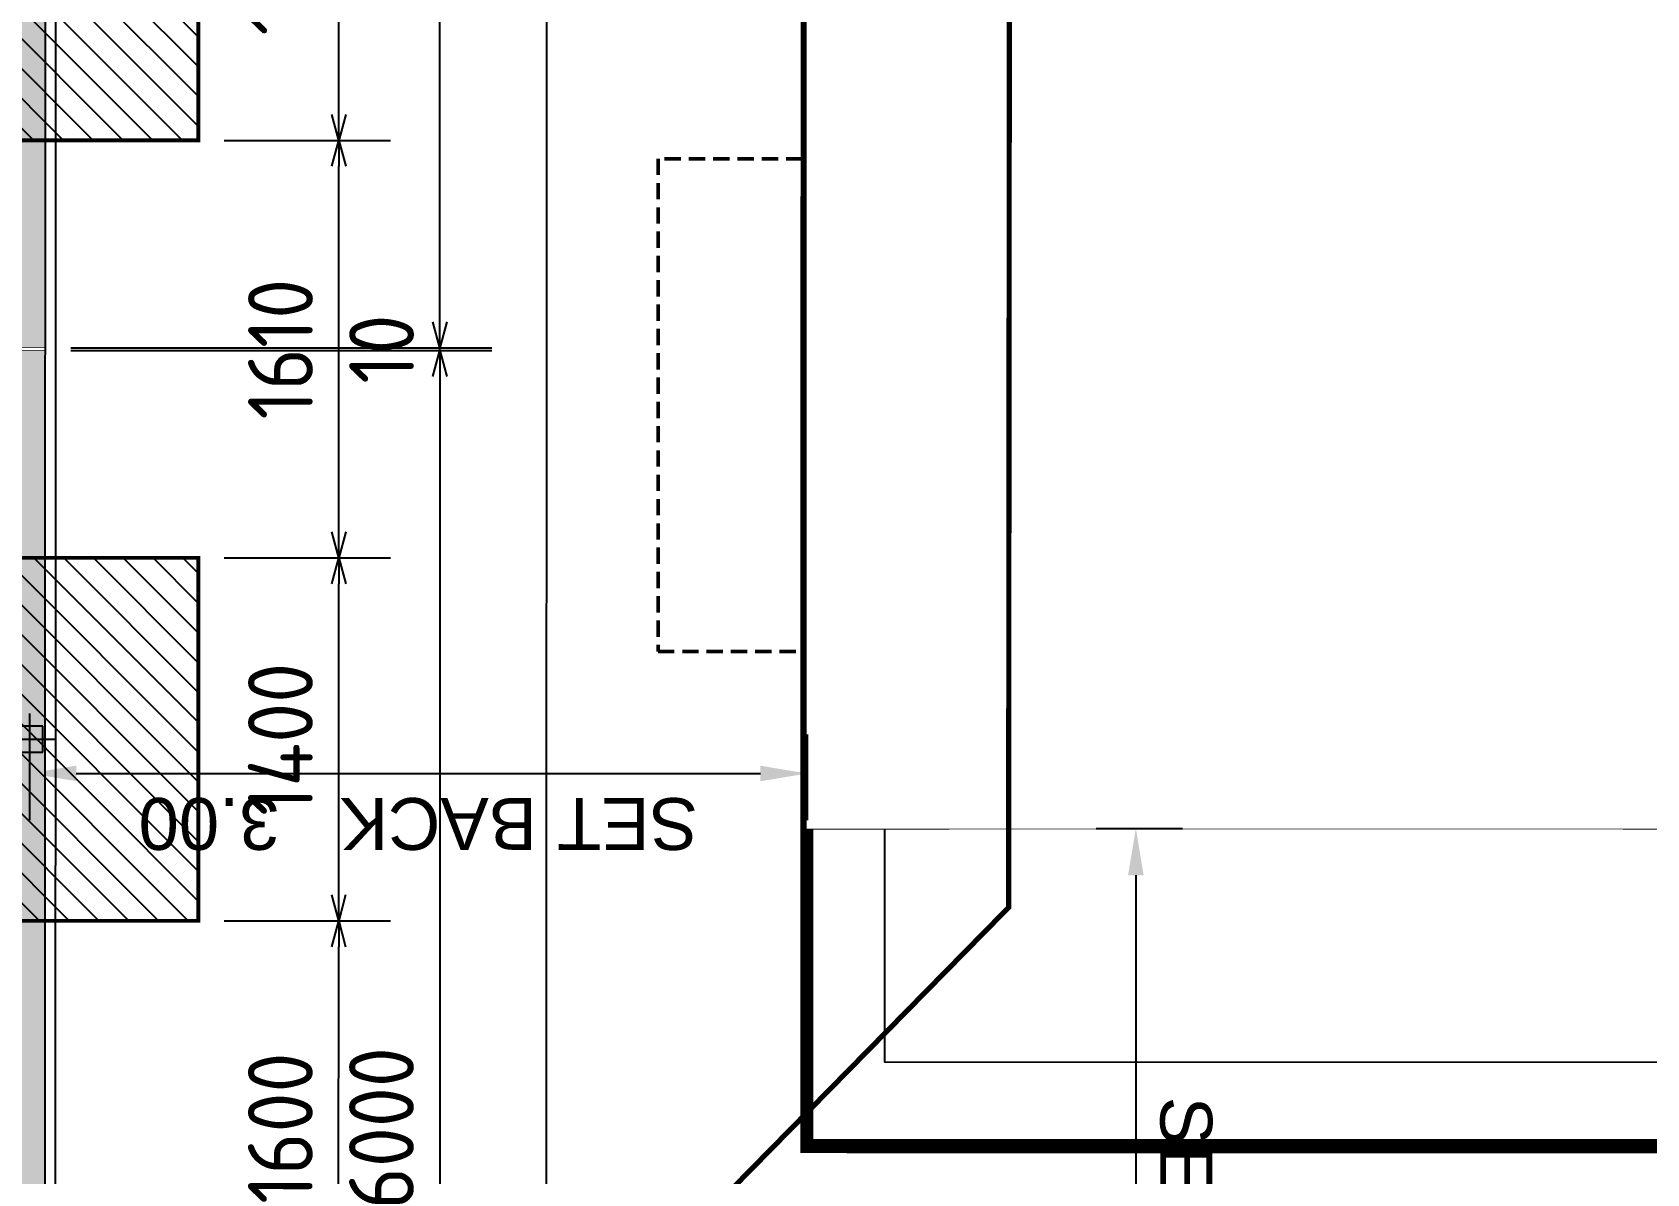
# Model space of a CAD drawing. Header units: centimetres. Extents: x -6122352 to 6876996, y -1694241 to 2592194.
# Drawn here: x 46747 to 52976, y -39262 to -34859 of the extents above; entities that cross this region are included whole.
import ezdxf
from ezdxf.xclip import XClip

# ---------------------------------------------------------------- set-up
doc = ezdxf.new("R2010")
doc.units = ezdxf.units.CM
doc.header["$MEASUREMENT"] = 0
doc.header["$XCLIPFRAME"] = 2
doc.header["$PDMODE"] = 66
doc.header["$PDSIZE"] = 100
for name, pattern in [('CENTER', [2, 1.25, -0.25, 0.25, -0.25]), ('DASHED2', [0.375, 0.25, -0.125]), ('XR-AR-END-SETTING OUT PLAN$0$23261-XR-AR-SI-GF$0$HIDDEN', [0.375, 0.25, -0.125])]:
    doc.linetypes.add(name, pattern=pattern)
doc.layers.get('Defpoints').update_dxf_attribs({"color": 255, "linetype": 'CENTER'})
for name, color, linetype in [('00-MI-DIM', 7, 'Continuous'), ('23585-XR-AR-BOUNDARY WALLS AND SETBACKS$0$setback', 7, 'XR-AR-END-SETTING OUT PLAN$0$23261-XR-AR-SI-GF$0$HIDDEN'), ('@MI-FOOTINGS', 7, 'Continuous'), ('@MI-REF LAYER', 7, 'Continuous'), ('@MI-TYPE-02', 6, 'Continuous'), ('B_TH_4', 7, 'Continuous'), ('XR-AR-END-SETTING OUT PLAN$0$23585-XR-AR-END-GROUND FLOOR$0$A-Flor-Strs', 1, 'Continuous')]:
    doc.layers.add(name, color=color, linetype=linetype)
doc.layers.add('08-Compound Wall-2', color=6, linetype='Continuous', lineweight=25, true_color=0xff00ff)
for name, color, linetype, lineweight in [('@ Foundations', 4, 'DASHED2', 50), ('A-ANNO-TEXT', 3, 'Continuous', 25), ('XR-AR-END-SETTING OUT PLAN$0$23585-XR-AR-END-GROUND FLOOR$0$A-GLAZ-SILL', 8, 'Continuous', 5), ('XR-AR-END-SETTING OUT PLAN$0$23585-XR-AR-END-GROUND FLOOR$0$A-GLAZ-WNDO', 232, 'Continuous', 9), ('XR-AR-END-SETTING OUT PLAN$0$23585-XR-AR-END-GROUND FLOOR$0$A-WALL', 7, 'Continuous', 30), ('XR-AR-END-SETTING OUT PLAN$0$23585-XR-AR-END-GROUND FLOOR$0$S-COLS', 51, 'Continuous', 40), ('XR-AR-END-SETTING OUT PLAN$0$23585-XR-AR-END-GROUND FLOOR$0$S-COLS-PATT', 8, 'Continuous', 5)]:
    doc.layers.add(name, color=color, linetype=linetype, lineweight=lineweight)
doc.styles.add('Schueco-BEMSTIL', font='isocpeur.ttf', dxfattribs={"width": 0.9})
doc.styles.get("Standard").update_dxf_attribs({"font": 'arial.ttf'})
doc.dimstyles.new('MI- JWC-TXT-2.5 MM', dxfattribs={"dimscale": 1.5, "dimtxt": 2.5, "dimasz": 1, "dimexe": 2, "dimexo": 1, "dimgap": 1, "dimtad": 1, "dimdec": 0, "dimdsep": 46, "dimtxsty": 'Schueco-BEMSTIL', "dimblk": 'OPEN30', "dimcen": 0, "dimdle": 2, "dimclrd": 140, "dimclre": 8, "dimclrt": 40, "dimadec": 0, "dimazin": 2, "dimtfac": 1, "dimtdec": 0, "dimtix": 1, "dimtmove": 2, "dimatfit": 3, "dimldrblk": 'OPEN', "dimfxl": 2, "dimlwd": -1, "dimlwe": -1, "dimarcsym": 0})
doc.dimstyles.get("Standard").update_dxf_attribs({"dimtxt": 5, "dimasz": 0.5, "dimexe": 0.18, "dimexo": 0.0625, "dimgap": 0.09, "dimtad": 0, "dimtih": 1, "dimtoh": 1, "dimdec": 0, "dimzin": 0, "dimdsep": 46, "dimtxsty": 'Standard', "dimcen": 0.09, "dimadec": 0, "dimazin": 0, "dimtfac": 1, "dimtdec": 0, "dimtofl": 0, "dimtmove": 0, "dimatfit": 3, "dimfxl": 1, "dimtolj": 1, "dimtzin": 0, "dimarcsym": 0})

# ---------------------------------------------------------------- blocks, each defined once
blk = doc.blocks.new('23585-XR-AR-BOUNDARY WALLS AND SETBACKS')
at = {"layer": '08-Compound Wall-2'}
blk.add_lwpolyline([(496436.7277, 2768919.1274), (496454.349, 2768902.9813), (496460.463, 2768909.6539), (496464.5164, 2768914.0775), (496468.5698, 2768918.5013), (496472.6232, 2768922.9251), (496476.6766, 2768927.3489), (496482.7904, 2768934.0213), (496465.1692, 2768950.1674)], dxfattribs=at)
at = {"layer": '23585-XR-AR-BOUNDARY WALLS AND SETBACKS$0$setback', "ltscale": 40, "const_width": 0.05}
blk.add_lwpolyline([(496464.3159, 2768947.0159), (496460.1612, 2768942.4815), (496456.1078, 2768938.0578), (496452.0542, 2768933.6341), (496448.0008, 2768929.2104), (496443.9477, 2768924.7866), (496439.7929, 2768920.2521), (496454.17, 2768907.0786), (496458.3248, 2768911.613), (496462.3782, 2768916.0366), (496466.4316, 2768920.4604), (496470.485, 2768924.8842), (496474.5384, 2768929.308), (496478.6931, 2768933.8423)], close=True, dxfattribs=at)
blk = doc.blocks.new('A$C9d9485f6')
at = {"layer": 'A-ANNO-TEXT', "rotation": 312.4881850805905}
blk.add_blockref('23585-XR-AR-BOUNDARY WALLS AND SETBACKS', (-2377088.5348, -1504219.2521), dxfattribs=at)
blk = doc.blocks.new('XR-AR-END-SETTING OUT PLAN$0$23585-XR-AR-END-GROUND FLOOR$0$A$C75a8815d')
at = {"layer": 'XR-AR-END-SETTING OUT PLAN$0$23585-XR-AR-END-GROUND FLOOR$0$S-COLS', "color": 252, "lineweight": 30}
blk.add_lwpolyline([(0, 13139.9), (0, 12139.9), (250, 12139.9), (250, 13139.9)], close=True, dxfattribs=at)
blk = doc.blocks.new('XR-AR-END-SETTING OUT PLAN')
at = {"layer": 'XR-AR-END-SETTING OUT PLAN$0$23585-XR-AR-END-GROUND FLOOR$0$A-Flor-Strs', "color": 8}
for points in [[(3000.1, 19773.3), (3000.1, 20973.3), (9090, 20973.2)], [(3300.1, 19773.3), (3300.1, 20673.3), (9090, 20673.3)]]:
    blk.add_lwpolyline(points, dxfattribs=at)
at = {"layer": 'XR-AR-END-SETTING OUT PLAN$0$23585-XR-AR-END-GROUND FLOOR$0$A-GLAZ-SILL', "color": 252}
blk.add_line((3550.1, 19523.4), (8750.1, 19523.4), dxfattribs=at)
at = {"layer": 'XR-AR-END-SETTING OUT PLAN$0$23585-XR-AR-END-GROUND FLOOR$0$A-GLAZ-SILL', "color": 8}
blk.add_line((3250.3, 17540.3), (3250.1, 14850), dxfattribs=at)
at = {"layer": 'XR-AR-END-SETTING OUT PLAN$0$23585-XR-AR-END-GROUND FLOOR$0$A-GLAZ-WNDO', "color": 252}
for p, q in [((6150.1, 19773.4), (3550.1, 19773.4)), ((3550.1, 19773.4), (3550.1, 19523.4)), ((3600.1, 19623.4), (3600.1, 19773.4)), ((4840.1, 19773.4), (4840.1, 19623.4)), ((4890.1, 19623.4), (4890.1, 19773.4)), ((6150.1, 19773.4), (8750.1, 19773.4)), ((3550.1, 19623.4), (6150.1, 19623.4)), ((8750.1, 19623.4), (6150.1, 19623.4))]:
    blk.add_line(p, q, dxfattribs=at)
at = {"layer": 'XR-AR-END-SETTING OUT PLAN$0$23585-XR-AR-END-GROUND FLOOR$0$A-GLAZ-WNDO', "color": 8}
for p, q in [((3000.3, 17540.3), (3000.1, 14850)), ((3000.3, 17540.3), (3250.3, 17540.3)), ((3150.1, 14850), (3150.3, 17540.3)), ((3000.3, 17490.3), (3150.3, 17490.3)), ((3150.1, 16727.2), (3000.1, 16727.2))]:
    blk.add_line(p, q, dxfattribs=at)
at = {"layer": 'XR-AR-END-SETTING OUT PLAN$0$23585-XR-AR-END-GROUND FLOOR$0$A-GLAZ-WNDO', "color": 252}
blk.add_lwpolyline([(4840.1, 19723.4), (3600.1, 19723.4)], dxfattribs=at)
for points in [[(4780.1, 19563.4), (4860.1, 19563.4), (4860.1, 19613.4), (4780.1, 19613.4)], [(6070.1, 19563.4), (4860.1, 19563.4), (4860.1, 19613.4), (6070.1, 19613.4)], [(6150.1, 19563.4), (6070.1, 19563.4), (6070.1, 19613.4), (6150.1, 19613.4)], [(6150.1, 19563.4), (6230.1, 19563.4), (6230.1, 19613.4), (6150.1, 19613.4)], [(6230.1, 19563.4), (7440.1, 19563.4), (7440.1, 19613.4), (6230.1, 19613.4)]]:
    blk.add_lwpolyline(points, close=True, dxfattribs=at)
at = {"layer": 'XR-AR-END-SETTING OUT PLAN$0$23585-XR-AR-END-GROUND FLOOR$0$A-GLAZ-WNDO', "color": 8}
blk.add_lwpolyline([(3050.3, 17490.3), (3050.1, 16727.2)], dxfattribs=at)
at = {"layer": 'XR-AR-END-SETTING OUT PLAN$0$23585-XR-AR-END-GROUND FLOOR$0$A-WALL', "color": 8}
blk.add_lwpolyline([(3550.1, 19773.3), (3550.1, 19523.3), (3250.1, 19523.3), (3250.3, 17540.3), (3000.3, 17540.3), (3000.1, 19773.3)], close=True, dxfattribs=at)
at = {"layer": 'XR-AR-END-SETTING OUT PLAN$0$23585-XR-AR-END-GROUND FLOOR$0$S-COLS-PATT', "color": 8}
blk.add_blockref('XR-AR-END-SETTING OUT PLAN$0$23585-XR-AR-END-GROUND FLOOR$0$A$C75a8815d', (3000.1, 5500), dxfattribs=at)
blk = doc.blocks.new('END UNIT')
at = {"xscale": 0.001, "yscale": 0.001, "zscale": 0.001}
blk.add_blockref('XR-AR-END-SETTING OUT PLAN', (-9.1502, 0), dxfattribs=at)
blk = doc.blocks.new('TH_4')
at = {"xscale": -1}
blk.add_blockref('END UNIT', (495826.3054, 2769130.5141), dxfattribs=at)
blk = doc.blocks.new('A$C780da55d')
at = {"layer": 'B_TH_4', "xscale": 1.000039159572381, "yscale": 1.000039159572381, "zscale": 1.000039159572381}
blk.add_blockref('TH_4', (-495814.0705, -2769239.3021), dxfattribs=at)
blk = doc.blocks.new('23585-XR-AR-MALDIVE-2$0$TH_4')
blk.add_blockref('A$C780da55d', (495794.6554, 2769130.8641))
at = {"layer": '@ Foundations', "linetype": 'DASHED2', "ltscale": 0.25}
blk.add_lwpolyline([(495831.6304, 2769147.7047), (495833.0304, 2769147.7047), (495833.0304, 2769149.6047), (495831.6304, 2769149.6047)], close=True, dxfattribs=at)
blk = doc.blocks.new('*D701')
at = {"color": 0, "lineweight": -2, "transparency": 16777216}
for p, q in [((494356.7566, 2767883.0846), (494355.5205, 2767883.0846)), ((494355.7005, 2767879.0379), (494355.7005, 2767882.9046)), ((494355.8531, 2767878.8579), (494355.5205, 2767878.8579))]:
    blk.add_line(p, q, dxfattribs=at)
at = {"color": 0, "transparency": 16777216}
for points in [[(494355.6705, 2767882.9046), (494355.7305, 2767882.9046), (494355.7005, 2767883.0846)], [(494355.6705, 2767879.0379), (494355.7305, 2767879.0379), (494355.7005, 2767878.8579)]]:
    blk.add_solid(points, dxfattribs=at)
at = {"layer": 'Defpoints', "color": 0, "transparency": 16777216}
for p in [(494355.7005, 2767883.0846), (494356.8191, 2767883.0846), (494355.9156, 2767878.8579)]:
    blk.add_point(p, dxfattribs=at)
at = {"color": 0, "transparency": 16777216, "insert": (494355.5071, 2767880.9712), "char_height": 0.2, "attachment_point": 5, "rotation": 90}
blk.add_mtext('\\A1;SET BACK   4.23', dxfattribs=at)
blk = doc.blocks.new('*D702')
at = {"color": 0, "lineweight": -2, "transparency": 16777216}
for p, q in [((494356.9693, 2767878.4953), (494356.9693, 2767878.8259)), ((494359.9692, 2767878.4953), (494359.9692, 2767878.8259)), ((494359.7892, 2767878.6459), (494357.1493, 2767878.6459))]:
    blk.add_line(p, q, dxfattribs=at)
at = {"color": 0, "transparency": 16777216}
for points in [[(494357.1493, 2767878.6759), (494357.1493, 2767878.6159), (494356.9693, 2767878.6459)], [(494359.7892, 2767878.6759), (494359.7892, 2767878.6159), (494359.9692, 2767878.6459)]]:
    blk.add_solid(points, dxfattribs=at)
at = {"layer": 'Defpoints', "color": 0, "transparency": 16777216}
for p in [(494356.9693, 2767878.6459), (494356.9693, 2767878.4328), (494359.9692, 2767878.4328)]:
    blk.add_point(p, dxfattribs=at)
at = {"color": 0, "transparency": 16777216, "insert": (494358.4693, 2767878.8394), "char_height": 0.2, "attachment_point": 5}
blk.add_mtext('\\A1;SET BACK   3.00', dxfattribs=at)
blk = doc.blocks.new('_Open30')
at = {"color": 0, "linetype": 'ByBlock', "lineweight": -2}
for p, q in [((-1, 0.268), (0, 0)), ((0, 0), (-1, -0.268)), ((0, 0), (-1, 0))]:
    blk.add_line(p, q, dxfattribs=at)
blk = doc.blocks.new('*D965')
at = {"layer": '00-MI-DIM', "color": 8, "transparency": 16777216}
for p, q in [((436951.9, -167200.3), (438575.5, -167200.6)), ((436950.8, -173200.3), (438574.4, -173200.6))]:
    blk.add_line(p, q, dxfattribs=at)
at = {"layer": '00-MI-DIM', "color": 140, "transparency": 16777216}
blk.add_line((438375.5, -167300.5), (438374.4, -173100.5), dxfattribs=at)
at = {"layer": 'Defpoints', "color": 0, "transparency": 16777216}
for p in [(436851.9, -167200.2), (436850.8, -173200.2), (438374.4, -173200.5)]:
    blk.add_point(p, dxfattribs=at)
at = {"layer": '00-MI-DIM', "color": 140, "transparency": 16777216, "xscale": 100, "yscale": 100, "zscale": 100}
for p, rotation in [((438375.5, -167200.5), 89.98973417893167), ((438374.4, -173200.5), 269.9897341789317)]:
    blk.add_blockref('_Open30', p, dxfattribs=dict(at, rotation=rotation))
at = {"layer": '00-MI-DIM', "color": 40, "transparency": 16777216, "insert": (438149.9, -170200.5), "char_height": 250, "attachment_point": 5, "rotation": 89.98973, "style": 'Schueco-BEMSTIL'}
blk.add_mtext('6000', dxfattribs=at)
blk = doc.blocks.new('_Open')
at = {"color": 0, "linetype": 'ByBlock', "lineweight": -2}
for p, q in [((-1, 0.2), (0, 0)), ((-1, -0.2), (0, 0)), ((0, 0), (-1, 0))]:
    blk.add_line(p, q, dxfattribs=at)
blk = doc.blocks.new('*D966')
at = {"layer": '00-MI-DIM', "color": 140, "transparency": 16777216}
for p, q in [((438375.5, -167090.5), (438375.5, -166990.5)), ((438375.5, -167200.5), (438375.5, -167190.5)), ((438375.5, -167300.5), (438375.4, -167400.5))]:
    blk.add_line(p, q, dxfattribs=at)
at = {"layer": '00-MI-DIM', "color": 8, "transparency": 16777216}
for p, q in [((436951.9, -167190.3), (438575.5, -167190.6)), ((436951.9, -167200.3), (438575.5, -167200.6))]:
    blk.add_line(p, q, dxfattribs=at)
at = {"layer": 'Defpoints', "color": 0, "transparency": 16777216}
for p in [(436851.9, -167190.2), (436851.9, -167200.2), (438375.5, -167190.5)]:
    blk.add_point(p, dxfattribs=at)
at = {"layer": '00-MI-DIM', "color": 140, "transparency": 16777216, "xscale": 100, "yscale": 100, "zscale": 100}
for p, rotation in [((438375.5, -167190.5), 269.9897341789317), ((438375.5, -167200.5), 89.98973417893167)]:
    blk.add_blockref('_Open30', p, dxfattribs=dict(at, rotation=rotation))
at = {"layer": '00-MI-DIM', "color": 40, "transparency": 16777216, "insert": (438150.5, -167195.5), "char_height": 250, "attachment_point": 5, "rotation": 89.98973, "style": 'Schueco-BEMSTIL'}
blk.add_mtext('10', dxfattribs=at)
blk = doc.blocks.new('*D967')
at = {"layer": '00-MI-DIM', "color": 8, "transparency": 16777216}
for p, q in [((436952.9, -161190.3), (438576.6, -161190.6)), ((436951.9, -167190.3), (438575.5, -167190.6))]:
    blk.add_line(p, q, dxfattribs=at)
at = {"layer": '00-MI-DIM', "color": 140, "transparency": 16777216}
blk.add_line((438375.5, -167090.5), (438376.5, -161290.5), dxfattribs=at)
at = {"layer": 'Defpoints', "color": 0, "transparency": 16777216}
for p in [(436852.9, -161190.2), (438376.6, -161190.5), (436851.9, -167190.2)]:
    blk.add_point(p, dxfattribs=at)
at = {"layer": '00-MI-DIM', "color": 140, "transparency": 16777216, "xscale": 100, "yscale": 100, "zscale": 100}
for p, rotation in [((438376.6, -161190.5), 89.98973417893167), ((438375.5, -167190.5), 269.9897341789317)]:
    blk.add_blockref('_Open30', p, dxfattribs=dict(at, rotation=rotation))
at = {"layer": '00-MI-DIM', "color": 40, "transparency": 16777216, "insert": (438151, -164190.5), "char_height": 250, "attachment_point": 5, "rotation": 89.98973, "style": 'Schueco-BEMSTIL'}
blk.add_mtext('6000', dxfattribs=at)
blk = doc.blocks.new('*D972')
at = {"layer": '00-MI-DIM', "color": 8, "transparency": 16777216}
for p, q in [((436895.4, -149271.2), (438990.7, -149271.6)), ((436886.5, -197271.6), (438982.1, -197272))]:
    blk.add_line(p, q, dxfattribs=at)
at = {"layer": '00-MI-DIM', "color": 140, "transparency": 16777216}
blk.add_line((438782.2, -197172), (438790.7, -149371.5), dxfattribs=at)
at = {"layer": 'Defpoints', "color": 0, "transparency": 16777216}
for p in [(436795.4, -149271.2), (438790.7, -149271.5), (436786.5, -197271.6)]:
    blk.add_point(p, dxfattribs=at)
at = {"layer": '00-MI-DIM', "color": 140, "transparency": 16777216, "xscale": 100, "yscale": 100, "zscale": 100}
for p, rotation in [((438790.7, -149271.5), 89.98973417893167), ((438782.1, -197272), 269.9897341789317)]:
    blk.add_blockref('_Open30', p, dxfattribs=dict(at, rotation=rotation))
at = {"layer": '00-MI-DIM', "color": 40, "transparency": 16777216, "insert": (438561.4, -173271.7), "char_height": 250, "attachment_point": 5, "rotation": 89.98973, "style": 'Schueco-BEMSTIL'}
blk.add_mtext('48000', dxfattribs=at)
blk = doc.blocks.new('T2-FOOTING PLAN')
at = {"layer": '@MI-FOOTINGS', "transparency": 33554679}
h = blk.add_hatch(dxfattribs=at)
h.set_pattern_fill('ANSI31', color=8, scale=650)
h.paths.add_polyline_path([(-700, 650), (700, 650), (700, -650), (-700, -650)])
at = {"layer": '@MI-FOOTINGS', "color": 160, "true_color": 0x3340f0, "const_width": 15}
blk.add_lwpolyline([(-700, 650), (700, 650), (700, -650), (-700, -650)], close=True, dxfattribs=at)
at = {"layer": '@MI-FOOTINGS', "color": 30}
blk.add_point((0, 0), dxfattribs=at)
blk = doc.blocks.new('*D957')
at = {"layer": '00-MI-DIM', "color": 8, "transparency": 16777216}
for p, q in [((437543.1, -169400.4), (438184.9, -169400.5)), ((437542.8, -171000.4), (438184.6, -171000.5))]:
    blk.add_line(p, q, dxfattribs=at)
at = {"layer": '00-MI-DIM', "color": 140, "transparency": 16777216}
blk.add_line((437984.7, -170900.4), (437984.9, -169500.4), dxfattribs=at)
at = {"layer": 'Defpoints', "color": 0, "transparency": 16777216}
for p in [(437443.1, -169400.3), (437984.9, -169400.4), (437442.8, -171000.3)]:
    blk.add_point(p, dxfattribs=at)
at = {"layer": '00-MI-DIM', "color": 140, "transparency": 16777216, "xscale": 100, "yscale": 100, "zscale": 100}
for p, rotation in [((437984.9, -169400.4), 89.98973417893167), ((437984.6, -171000.4), 269.9897341789317)]:
    blk.add_blockref('_Open30', p, dxfattribs=dict(at, rotation=rotation))
at = {"layer": '00-MI-DIM', "color": 40, "transparency": 16777216, "insert": (437759.8, -170200.4), "char_height": 250, "attachment_point": 5, "rotation": 89.98973, "style": 'Schueco-BEMSTIL'}
blk.add_mtext('1600', dxfattribs=at)
blk = doc.blocks.new('*D973')
at = {"layer": '00-MI-DIM', "color": 8, "transparency": 16777216}
for p, q in [((437543.3, -168000.4), (438185.2, -168000.5)), ((437543.1, -169400.4), (438184.9, -169400.5))]:
    blk.add_line(p, q, dxfattribs=at)
at = {"layer": '00-MI-DIM', "color": 140, "transparency": 16777216}
blk.add_line((437984.9, -169300.4), (437985.2, -168100.4), dxfattribs=at)
at = {"layer": 'Defpoints', "color": 0, "transparency": 16777216}
for p in [(437443.3, -168000.3), (437985.2, -168000.4), (437443.1, -169400.3)]:
    blk.add_point(p, dxfattribs=at)
at = {"layer": '00-MI-DIM', "color": 140, "transparency": 16777216, "xscale": 100, "yscale": 100, "zscale": 100}
for p, rotation in [((437985.2, -168000.4), 89.98973417893167), ((437984.9, -169400.4), 269.9897341789317)]:
    blk.add_blockref('_Open30', p, dxfattribs=dict(at, rotation=rotation))
at = {"layer": '00-MI-DIM', "color": 40, "transparency": 16777216, "insert": (437760.1, -168700.4), "char_height": 250, "attachment_point": 5, "rotation": 89.98973, "style": 'Schueco-BEMSTIL'}
blk.add_mtext('1400', dxfattribs=at)
blk = doc.blocks.new('*D974')
at = {"layer": '00-MI-DIM', "color": 8, "transparency": 16777216}
for p, q in [((437543.6, -166390.4), (438185.5, -166390.5)), ((437543.3, -168000.4), (438185.2, -168000.5))]:
    blk.add_line(p, q, dxfattribs=at)
at = {"layer": '00-MI-DIM', "color": 140, "transparency": 16777216}
blk.add_line((437985.2, -167900.4), (437985.5, -166490.4), dxfattribs=at)
at = {"layer": 'Defpoints', "color": 0, "transparency": 16777216}
for p in [(437443.6, -166390.3), (437985.5, -166390.4), (437443.3, -168000.3)]:
    blk.add_point(p, dxfattribs=at)
at = {"layer": '00-MI-DIM', "color": 140, "transparency": 16777216, "xscale": 100, "yscale": 100, "zscale": 100}
for p, rotation in [((437985.5, -166390.4), 89.98973417893167), ((437985.2, -168000.4), 269.9897341789317)]:
    blk.add_blockref('_Open30', p, dxfattribs=dict(at, rotation=rotation))
at = {"layer": '00-MI-DIM', "color": 40, "transparency": 16777216, "insert": (437760.3, -167195.4), "char_height": 250, "attachment_point": 5, "rotation": 89.98973, "style": 'Schueco-BEMSTIL'}
blk.add_mtext('1610', dxfattribs=at)
blk = doc.blocks.new('*D975')
at = {"layer": '00-MI-DIM', "color": 8, "transparency": 16777216}
for p, q in [((437543.9, -164990.4), (438185.7, -164990.5)), ((437543.6, -166390.4), (438185.5, -166390.5))]:
    blk.add_line(p, q, dxfattribs=at)
at = {"layer": '00-MI-DIM', "color": 140, "transparency": 16777216}
blk.add_line((437985.5, -166290.4), (437985.7, -165090.4), dxfattribs=at)
at = {"layer": 'Defpoints', "color": 0, "transparency": 16777216}
for p in [(437443.9, -164990.3), (437985.7, -164990.4), (437443.6, -166390.3)]:
    blk.add_point(p, dxfattribs=at)
at = {"layer": '00-MI-DIM', "color": 140, "transparency": 16777216, "xscale": 100, "yscale": 100, "zscale": 100}
for p, rotation in [((437985.7, -164990.4), 89.98973417893167), ((437985.5, -166390.4), 269.9897341789317)]:
    blk.add_blockref('_Open30', p, dxfattribs=dict(at, rotation=rotation))
at = {"layer": '00-MI-DIM', "color": 40, "transparency": 16777216, "insert": (437760.6, -165690.4), "char_height": 250, "attachment_point": 5, "rotation": 89.98973, "style": 'Schueco-BEMSTIL'}
blk.add_mtext('1400', dxfattribs=at)
blk = doc.blocks.new('A$Cc58cf1eb')
dim = blk.add_linear_dim(base=(38.0311, 25.3114), p1=(38.2462, 21.0847), p2=(39.1496, 25.3114), angle=90, text='SET BACK   <>', dimstyle='Standard', override={"dimtxt": 0.2, "dimtad": 1, "dimtih": 0, "dimdec": 2})
dim.commit()
dim.dimension.update_dxf_attribs({"geometry": '*D701', "text_midpoint": (37.8376, 23.198), "insert": (-494317.6694, -2767857.7732)})
dim = blk.add_linear_dim(base=(39.2999, 20.8727), p1=(42.2998, 20.6596), p2=(39.2999, 20.6596), text='SET BACK   <>', dimstyle='Standard', override={"dimtxt": 0.2, "dimtad": 1, "dimtih": 0, "dimdec": 2})
dim.commit()
dim.dimension.update_dxf_attribs({"geometry": '*D702', "text_midpoint": (40.7998, 21.0662), "insert": (-494317.6694, -2767857.7732)})
blk = doc.blocks.new('T2-PARTITION WALL')
at = {"layer": '@MI-TYPE-02'}
h = blk.add_hatch(color=256, dxfattribs=at)
h.dxf.hatch_style = 1
h.paths.add_polyline_path([(-71, -42098.6), (-68.9, -48000.4), (51.1, -48000.4), (49, -42098.6)])
h.paths.add_polyline_path([(-68.9, -36088.6), (-71, -42088.6), (49, -42088.6), (51.1, -36088.6)])
h.paths.add_polyline_path([(-66.8, -30078.6), (-68.9, -36078.6), (51.1, -36078.6), (53.2, -30078.6)])
h.paths.add_polyline_path([(-64.6, -24068.6), (-66.8, -30068.6), (53.2, -30068.6), (55.4, -24068.6)])
h.paths.add_polyline_path([(-64.6, -23929), (-63.5, -17929), (56.5, -17929.1), (55.4, -23929.1)])
h.paths.add_polyline_path([(-63.5, -17919), (-62.4, -11919), (57.6, -11919.1), (56.5, -17919.1)])
h.paths.add_polyline_path([(-62.4, -11909), (-61.4, -5909), (58.6, -5909.1), (57.6, -11909.1)])
h.paths.add_polyline_path([(-61.4, -5899), (-60, 0), (60, 0), (58.6, -5899.1)])
at = {"layer": '@MI-TYPE-02', "const_width": 2.5}
for points in [[(-63.5, -17919), (-62.4, -11919), (57.6, -11919.1), (56.5, -17919.1)], [(-64.6, -23929), (-63.5, -17929), (56.5, -17929.1), (55.4, -23929.1)]]:
    blk.add_lwpolyline(points, close=True, dxfattribs=at)
at = {"layer": '@MI-FOOTINGS', "rotation": 89.98973417812736}
for p in [(-1.6, -16419.1), (-2.2, -19429.1)]:
    blk.add_blockref('T2-FOOTING PLAN', p, dxfattribs=at)
at = {"layer": '00-MI-DIM'}
for base, p1, p2, picture, middle in [((1995.4, -0.4), (-8.9, -48000.4), (0, 0), '*D972', (1766.1, -24000.5)), ((1190.3, -15719.3), (648.2, -17119.2), (648.5, -15719.2), '*D975', (965.2, -16419.2)), ((1190.1, -17119.3), (647.9, -18729.2), (648.2, -17119.2), '*D974', (964.9, -17924.2)), ((1189.8, -18729.3), (647.7, -20129.2), (647.9, -18729.2), '*D973', (964.7, -19429.2)), ((1189.6, -20129.3), (647.4, -21729.2), (647.7, -20129.2), '*D957', (964.4, -20929.2))]:
    dim = blk.add_linear_dim(base=base, p1=p1, p2=p2, angle=89.98973, dimstyle='MI- JWC-TXT-2.5 MM', dxfattribs=at)
    dim.commit()
    dim.dimension.update_dxf_attribs({"geometry": picture, "text_midpoint": middle, "insert": (-436795.4, 149271.2)})
for base, p1, p2, picture, middle in [((1581.2, -11919.3), (56.5, -17919.1), (57.6, -11919.1), '*D967', (1580.6, -14919.3)), ((1580.1, -17919.3), (56.5, -17929.1), (56.5, -17919.1), '*D966', (1580.1, -17924.3)), ((1579, -23929.3), (56.5, -17929.1), (55.4, -23929.1), '*D965', (1579.6, -20929.3))]:
    dim = blk.add_linear_dim(base=base, p1=p1, p2=p2, angle=89.98973, dimstyle='MI- JWC-TXT-2.5 MM', dxfattribs=at)
    dim.commit()
    dim.dimension.update_dxf_attribs({"geometry": picture, "text_midpoint": middle, "dimtype": 128, "insert": (-436795.4, 149271.2)})

msp = doc.modelspace()

# ---------------------------------------------------------------- block references
at = {"layer": '@MI-REF LAYER', "xscale": 1000, "yscale": 1000, "zscale": 1000}
msp.add_blockref('A$C9d9485f6', (-23958.95046, 48155.57226), dxfattribs=at)

# ---------------------------------------------------------------- next in the draw order: block references
at = {"layer": '@MI-REF LAYER'}
ref = msp.add_blockref('23585-XR-AR-MALDIVE-2$0$TH_4', (496374962.51022, 2769024078.66372), dxfattribs=dict(at, xscale=999.9999999999998, yscale=999.9999999999998, zscale=999.9999999999998, rotation=179.9898040398786))
XClip(ref).set_block_clipping_path([(495835.3952669692, 2769154.4442930208), (495826.305352625, 2769154.414279006), (495820.3054934181, 2769154.4143766281), (495814.3054908365, 2769154.4143391368), (495808.3054860043, 2769154.4143016459), (495802.3054811698, 2769154.4142641542), (495793.2155667376, 2769154.4543940844), (495793.2155817151, 2769130.5143736028), (495835.3974956125, 2769130.5144396857)])

# ---------------------------------------------------------------- next in the draw order: linework, layer by layer
at = {"layer": '@MI-REF LAYER', "const_width": 5}
msp.add_lwpolyline([(86038.72835, -23663.32739), (86036.27767, -37937.15828), (79785.98747, -37936.04602), (79786.17562, -37635.41642), (55984.74283, -37631.18088), (55984.8234, -37931.81053), (49734.5779, -37930.69829), (49737.16266, -23656.86742)], close=True, dxfattribs=at)

# ---------------------------------------------------------------- next in the draw order: block references
msp.add_blockref('T2-PARTITION WALL', (46739.52558, -18157.22017))

# ---------------------------------------------------------------- next in the draw order: wipeouts: each hides what was drawn before it
at = {"color": 10}
msp.add_wipeout([(49734.5779, -37930.69829), (49737.16266, -23656.86742), (86038.72835, -23663.32739), (86036.23297, -37937.15828), (79785.98747, -37936.04602), (79786.17562, -37635.41642), (55984.74283, -37631.18088), (55984.8234, -37931.81053)], dxfattribs=at).dxf.layer = '@MI-REF LAYER'

# ---------------------------------------------------------------- next in the draw order: linework, layer by layer
at = {"layer": '@MI-REF LAYER', "color": 1, "const_width": 20}
msp.add_lwpolyline([(46762.50042, -18185.61693), (50519.51285, -21760.5373), (50524.19757, -26074.13974), (50897.21326, -26076.82645), (50524.19757, -26074.13974), (50513.80888, -38235.05682), (46758.94643, -42053.03216)], dxfattribs=at)

# ---------------------------------------------------------------- next in the draw order: block references
at = {"layer": '@MI-REF LAYER', "color": 10, "xscale": 1000, "yscale": 1000, "zscale": 1000, "rotation": 179.9898040400442}
msp.add_blockref('A$Cc58cf1eb', (89039.74077, -16852.49471), dxfattribs=at)

doc.saveas('drawing.dxf')
